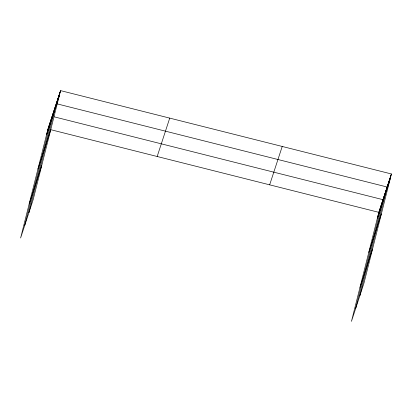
<?xml version="1.0" encoding="UTF-8"?>
<svg xmlns="http://www.w3.org/2000/svg" width="412" height="412" viewBox="0 0 412 412"><rect width="100%" height="100%" fill="white"/><g stroke="black" fill="none" stroke-linecap="round" stroke-linejoin="round"><path stroke-width="0.62" d="M47.025 133.318L48.508 127.411M47.54 131.737L49.028 125.825M48.06 130.156L49.543 124.244M48.58 128.57L50.063 122.658M49.095 126.989L50.583 121.076M49.615 125.408L51.098 119.495M50.13 123.821L51.618 117.909M24.746 225.374L52.133 116.328M51.17 120.654L52.654 114.742M51.685 119.073L53.174 113.161M52.206 117.492L53.689 111.58M52.721 115.906L54.209 109.994M53.241 114.325L54.724 108.413M53.761 112.739L55.244 106.826M54.276 111.158L55.759 105.245M28.892 212.71L56.279 103.664L387.131 187.012L359.738 296.058M55.326 107.944L56.815 102.032M55.862 106.311L57.345 100.399M56.398 104.679L57.881 98.772M56.928 103.052L58.416 97.139M57.464 101.419L58.947 95.507M57.999 99.786L59.483 93.874M58.53 98.159L60.018 92.247M60.549 90.614L33.161 199.66L20.6 238.038L47.993 128.992L60.549 90.614L391.4 173.962L364.007 283.008L351.451 321.386L378.839 212.34L391.4 173.962M377.876 216.671L379.359 210.759M378.391 215.085L379.879 209.172M378.911 213.504L380.394 207.591M379.426 211.917L380.915 206.005M379.946 210.336L381.43 204.424M380.467 208.755L381.95 202.843M380.982 207.169L382.47 201.257M355.597 308.722L382.985 199.676L54.008 116.797M382.017 204.002L383.505 198.09M382.537 202.421L384.02 196.509M383.057 200.84L384.54 194.928M383.572 199.254L385.055 193.341M384.092 197.672L385.575 191.76M384.607 196.086L386.096 190.174M385.127 194.505L386.611 188.593M386.178 191.292L387.661 185.379M386.714 189.659L388.197 183.747M387.244 188.032L388.732 182.119M387.78 186.399L389.263 180.487M388.315 184.767L389.798 178.854M388.846 183.134L390.334 177.222M389.381 181.507L390.864 175.594M46.505 134.904L59.065 96.526M37.956 168.935L50.516 130.563M29.149 204.002L41.71 165.624M157.173 156.498L169.729 118.12M269.659 184.833L282.22 146.456M377.356 218.252L389.917 179.874M368.807 252.288L381.368 213.91M360 287.349L372.556 248.972M50.485 129.62L378.839 212.34"/></g></svg>
